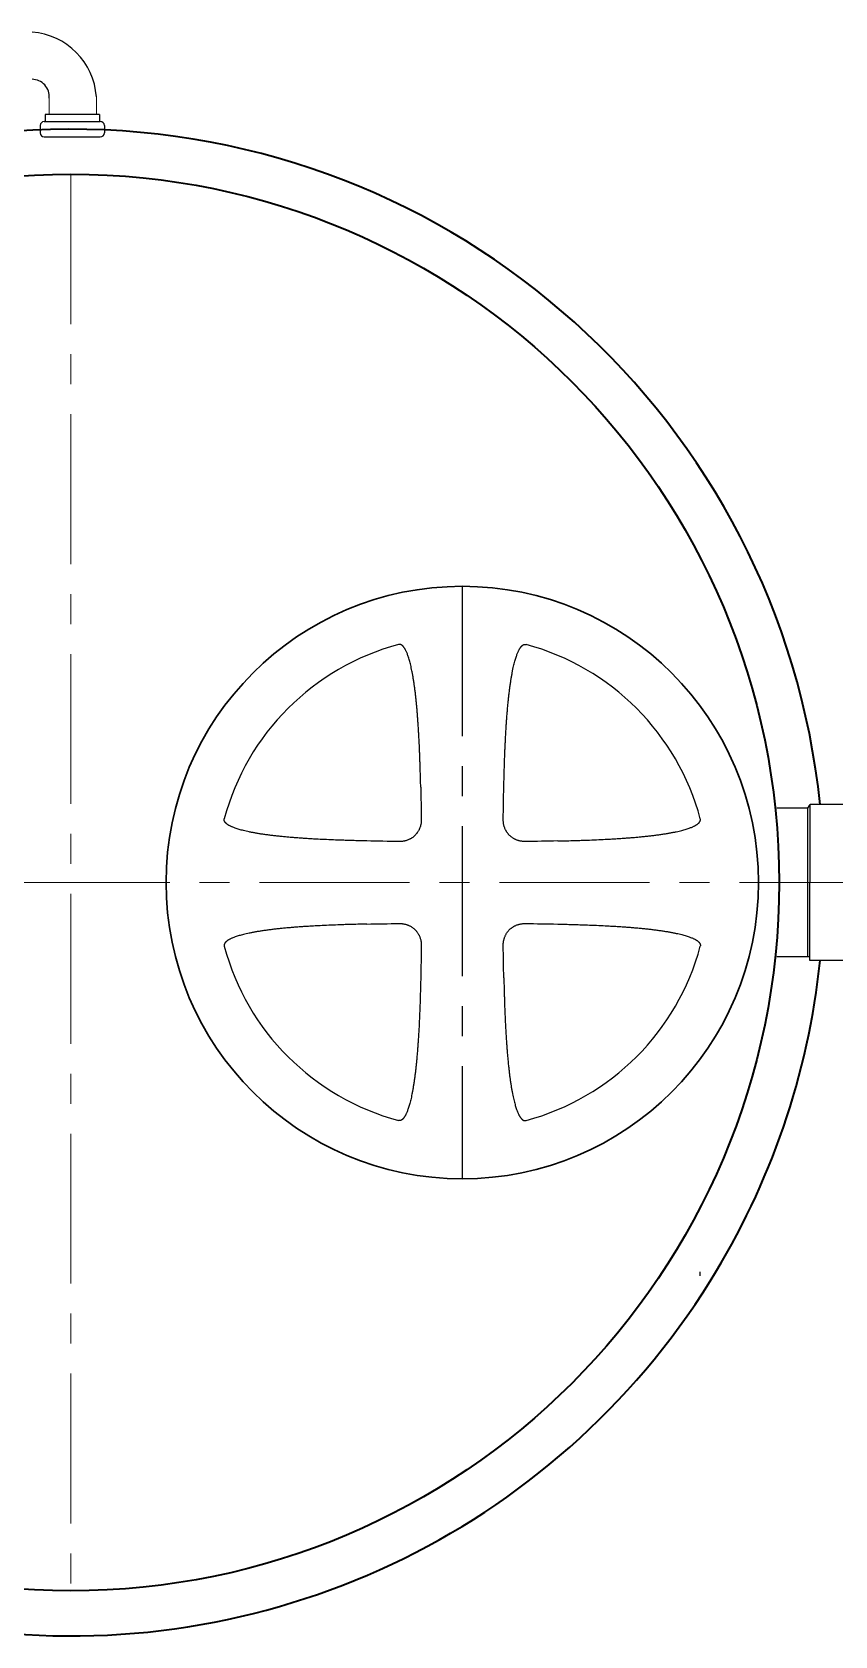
# Model space of a CAD drawing. Header units: millimetres. Extents: x 20530103 to 31271019, y 32092698 to 33532929.
# Drawn here: x 26751814 to 26753514, y 33085133 to 33088530 of the extents above; entities that cross this region are included whole.
import ezdxf

# ---------------------------------------------------------------- set-up
doc = ezdxf.new("R2010")
doc.units = ezdxf.units.MM
doc.linetypes.add('осевая', pattern=[50.8, 31.75, -6.35, 6.35, -6.35])
doc.layers.add('Mitat', color=1, linetype='Continuous')
doc.layers.add('Системный слой', color=7, linetype='Continuous')

msp = doc.modelspace()

# ---------------------------------------------------------------- linework, layer by layer
at = {"lineweight": 20}
for p, q in [((26751849.8182, 33088355.7375), (26751849.8182, 33088390.0633)), ((26751849.8182, 33088355.7375), (26751849.8182, 33088390.0633)), ((26751949.8182, 33088355.7375), (26751949.8182, 33088392.9061)), ((26751949.8182, 33088392.9061), (26751949.8182, 33088355.7375)), ((26751849.8182, 33088355.7375), (26751849.8182, 33088355.7375)), ((26751948.7141, 33088355.7375), (26751948.7141, 33088355.7375))]:
    msp.add_line(p, q, dxfattribs=at)
at = {"color": 7, "lineweight": 25}
for p, q in [((26751830.7141, 33088332.0375), (26751830.7141, 33088316.7375)), ((26751839.4141, 33088340.7375), (26751958.0141, 33088340.7375)), ((26751956.4141, 33088355.7375), (26751841.0141, 33088355.7375)), ((26751841.0141, 33088355.7375), (26751841.0141, 33088340.7375)), ((26751956.4141, 33088355.7375), (26751956.4141, 33088340.7375)), ((26751966.7141, 33088332.0375), (26751966.7141, 33088316.7375)), ((26751839.4141, 33088308.0375), (26751958.0141, 33088308.0375)), ((26753456.8642, 33086886.6166), (26753391.1258, 33086886.6792)), ((26753456.8642, 33086886.6166), (26753461.3171, 33086894.3123)), ((26753545.6171, 33086894.232), (26753461.3171, 33086894.3123)), ((26753461.0096, 33086571.6125), (26753390.8257, 33086571.6794)), ((26753545.3022, 33086563.8321), (26753461.0023, 33086563.9125)), ((26753227.6345, 33085904.7003), (26753228.1021, 33085895.8214))]:
    msp.add_line(p, q, dxfattribs=at)
at = {"color": 1, "linetype": 'осевая', "lineweight": 15, "ltscale": 10}
for p, q in [((26751895.7842, 33088228.9518), (26751895.7842, 33085228.9518)), ((26750263.5498, 33086728.9921), (26755395.8152, 33086729.0546))]:
    msp.add_line(p, q, dxfattribs=at)
at = {"color": 1, "linetype": 'осевая', "lineweight": 25, "ltscale": 10}
msp.add_line((26752724.7448, 33087356.3643), (26752724.7448, 33086101.6154), dxfattribs=at)
at = {"lineweight": 35}
msp.add_circle((26751895.7842, 33086728.9518), 1500, dxfattribs=at)
at = {"color": 7, "lineweight": 25}
for centre, radius, start, end in [((26751802.1494, 33088382.4831), 148.0363, 4.0374627, 85.5586001), ((26751813.3179, 33088393.4243), 36.6547, 354.7390521, 89.6336187), ((26751839.4141, 33088332.0375), 8.7, 90, 180), ((26751958.0141, 33088332.0375), 8.7, 0, 90), ((26751839.4141, 33088316.7375), 8.7, 180, 270), ((26751958.0141, 33088316.7375), 8.7, 270, 0)]:
    msp.add_arc(centre, radius, start, end, dxfattribs=at)
at = {"lineweight": 35}
for centre, start, end in [((26751895.7842, 33086728.9058), 5.9499064, 174.3768002), ((26751895.7842, 33086729.012), 328.0556297, 354.0596986), ((26751895.7842, 33086728.9058), 196.6529029, 328.0556297)]:
    msp.add_arc(centre, 1595.4844, start, end, dxfattribs=at)
at = {"layer": 'Mitat', "color": 7, "lineweight": 25}
for p, q in [((26753456.564, 33086571.6167), (26753456.8642, 33086886.6166)), ((26753461.0023, 33086563.9125), (26753461.3171, 33086894.3123))]:
    msp.add_line(p, q, dxfattribs=at)
at = {"layer": 'Системный слой', "color": 7, "lineweight": 30}
msp.add_circle((26752724.7448, 33086728.9898), 627.3744, dxfattribs=at)
at = {"layer": 'Системный слой', "color": 7, "lineweight": 25}
for start, end in [(104.9942803, 165.0057197), (14.9942803, 75.0057197), (194.9942803, 255.0057197), (284.9942803, 345.0057197)]:
    msp.add_arc((26752724.7448, 33086728.9898), 521.8345, start, end, dxfattribs=at)
at = {"layer": 'Системный слой', "color": 7, "lineweight": 25, "extrusion": (0, 0, -1)}
for centre, major_axis, start_param, end_param in [((26751548.8813, 33086728.9898), (0, -3187.0365), -1.634238642, -1.612784394), ((26753900.6083, 33086728.9898), (0, 3187.0365), -1.52880826, -1.507354011), ((26752724.7448, 33087904.8533), (-3187.0365, 0), -1.52880826, -1.507354011), ((26752724.7448, 33087904.8533), (-3187.0365, 0), -1.634238642, -1.612784394), ((26752724.7448, 33085553.1263), (3187.0365, 0), -1.634238642, -1.612784394), ((26752724.7448, 33085553.1263), (3187.0365, 0), -1.52880826, -1.507354011), ((26751548.8813, 33086728.9898), (0, -3187.0365), -1.52880826, -1.507354011), ((26753900.6083, 33086728.9898), (0, 3187.0365), -1.634238642, -1.612784394)]:
    msp.add_ellipse(centre, major_axis=major_axis, ratio=0.342020143, start_param=start_param, end_param=end_param, dxfattribs=at)
at = {"layer": 'Системный слой', "color": 7, "lineweight": 25}
for points, knots in [([(26752636.7191, 33086931.0472), (26752636.6017, 33086936.4512), (26752636.3472, 33086947.3737), (26752635.9007, 33086963.9735), (26752635.4624, 33086978.0871), (26752635.0606, 33086989.671), (26752634.7274, 33086998.5901), (26752634.3194, 33087008.7209), (26752633.821, 33087020.0538), (26752633.2081, 33087032.6253), (26752632.5765, 33087044.2961), (26752631.9395, 33087055.0203), (26752631.3131, 33087064.7483), (26752630.6326, 33087074.4927), (26752629.8971, 33087084.1934), (26752629.1063, 33087093.7975), (26752628.2627, 33087103.2319), (26752627.3623, 33087112.5039), (26752626.4082, 33087121.5479), (26752625.3968, 33087130.3706), (26752624.3335, 33087138.9061), (26752623.2066, 33087147.2256), (26752622.0233, 33087155.249), (26752620.7835, 33087162.959), (26752619.5158, 33087170.1887), (26752618.2132, 33087177.0012), (26752616.9012, 33087183.2927), (26752615.5736, 33087189.1266), (26752614.2652, 33087194.4003), (26752612.9458, 33087199.2785), (26752611.6324, 33087203.7258), (26752610.3157, 33087207.7966), (26752609.0558, 33087211.3533), (26752607.8366, 33087214.4983), (26752606.6956, 33087217.1898), (26752605.6133, 33087219.5247), (26752604.6345, 33087221.4625), (26752603.712, 33087223.1436), (26752602.8485, 33087224.5928), (26752602.0188, 33087225.8717), (26752601.2668, 33087226.9375), (26752600.5771, 33087227.839), (26752599.967, 33087228.5767), (26752599.4155, 33087229.1955), (26752598.9376, 33087229.6957), (26752598.4991, 33087230.1258), (26752598.0911, 33087230.5014), (26752597.6956, 33087230.8423), (26752597.3249, 33087231.1413), (26752596.9744, 33087231.4061), (26752596.6397, 33087231.6428), (26752596.3043, 33087231.8644), (26752595.9217, 33087232.099), (26752595.4852, 33087232.3415), (26752594.9954, 33087232.5805), (26752594.4966, 33087232.7895), (26752593.9276, 33087232.9884), (26752593.2263, 33087233.175), (26752592.408, 33087233.3029), (26752591.6246, 33087233.3315), (26752590.8455, 33087233.2827), (26752590.2442, 33087233.1844), (26752589.8413, 33087233.0853), (26752589.7345, 33087233.0567)], [0, 0, 0, 0, 3.294371593, 6.658591543, 10.121592742, 11.902893978, 13.727107621, 15.565805849, 18.089199056, 20.650882172, 23.250738132, 25.227924631, 27.214477482, 29.207844676, 31.198515859, 33.161938964, 35.100748787, 36.992852426, 38.863010201, 40.668912645, 42.432709704, 44.134311819, 45.815956245, 47.406319509, 48.925529492, 50.321905425, 51.666805829, 52.875385207, 53.998684122, 55.003566013, 55.973887457, 56.834853186, 57.62025208, 58.285214561, 58.906539433, 59.421026718, 59.87309663, 60.246258994, 60.602155426, 60.908040864, 61.180306665, 61.401463481, 61.604047946, 61.767516676, 61.910185432, 62.028901262, 62.144789761, 62.250718136, 62.349589011, 62.437155671, 62.520316699, 62.60098611, 62.683376543, 62.794473772, 62.904935231, 63.013803366, 63.122506405, 63.271682214, 63.457840141, 63.633238455, 63.754365664, 63.934896432, 64, 64, 64, 64]), ([(26752812.7706, 33086931.0472), (26752812.888, 33086936.4522), (26752813.1427, 33086947.3814), (26752813.5897, 33086964.0002), (26752814.029, 33086978.1411), (26752814.4322, 33086989.7589), (26752814.767, 33086998.7127), (26752815.1346, 33087007.8292), (26752815.5369, 33087017.0791), (26752815.9796, 33087026.5011), (26752816.4646, 33087036.0458), (26752816.9958, 33087045.7028), (26752817.5751, 33087055.4228), (26752818.2065, 33087065.1953), (26752818.8926, 33087074.9805), (26752819.6339, 33087084.7163), (26752820.4308, 33087094.3499), (26752821.2805, 33087103.8059), (26752822.1872, 33087113.0937), (26752823.1475, 33087122.1472), (26752824.1653, 33087130.9751), (26752825.235, 33087139.5114), (26752826.3686, 33087147.8293), (26752827.559, 33087155.8489), (26752828.8061, 33087163.553), (26752830.0812, 33087170.7732), (26752831.391, 33087177.573), (26752832.7094, 33087183.8466), (26752834.0426, 33087189.6575), (26752835.3548, 33087194.9015), (26752836.6763, 33087199.7448), (26752837.9896, 33087204.1518), (26752839.3039, 33087208.1784), (26752840.5583, 33087211.6872), (26752841.7691, 33087214.7825), (26752842.8989, 33087217.4248), (26752843.968, 33087219.7126), (26752844.9322, 33087221.6076), (26752845.8393, 33087223.2504), (26752846.688, 33087224.6673), (26752847.504, 33087225.9201), (26752848.2448, 33087226.9671), (26752848.9257, 33087227.8552), (26752849.5295, 33087228.5846), (26752850.0768, 33087229.1982), (26752850.5527, 33087229.6964), (26752850.9906, 33087230.1258), (26752851.3986, 33087230.5014), (26752851.7941, 33087230.8423), (26752852.1648, 33087231.1413), (26752852.5153, 33087231.4061), (26752852.8499, 33087231.6428), (26752853.1854, 33087231.8644), (26752853.568, 33087232.099), (26752854.0044, 33087232.3415), (26752854.4943, 33087232.5805), (26752854.9931, 33087232.7895), (26752855.5621, 33087232.9884), (26752856.2634, 33087233.175), (26752857.0817, 33087233.3029), (26752857.8651, 33087233.3315), (26752858.6442, 33087233.2827), (26752859.2455, 33087233.1844), (26752859.6484, 33087233.0853), (26752859.7552, 33087233.0567)], [0, 0, 0, 0, 3.346521523, 6.766848111, 10.291529456, 12.106470403, 13.966728464, 15.842272064, 17.760328852, 19.705723419, 21.69055137, 23.687494739, 25.705597318, 27.732687694, 29.765616249, 31.795275715, 33.795524463, 35.769580702, 37.694348858, 39.596138923, 41.431300907, 43.222956688, 44.950627594, 46.657892926, 48.271860481, 49.813092722, 51.228677476, 52.591624534, 53.814670765, 54.950110731, 55.963708116, 56.941680685, 57.807328827, 58.595452265, 59.260387204, 59.880783117, 60.393123522, 60.842570583, 61.213061508, 61.566814526, 61.871519207, 62.143339222, 62.364995754, 62.568380645, 62.733224655, 62.877533629, 62.998105508, 63.115804117, 63.223385704, 63.323799493, 63.412733256, 63.497193458, 63.579124045, 63.662802909, 63.775637351, 63.887825457, 63.998394772, 64.108795928, 64.260302258, 64.449368862, 64.627507815, 64.750527631, 64.933879172, 65, 65, 65, 65]), ([(26752522.6875, 33086817.0156), (26752517.5603, 33086817.127), (26752507.1798, 33086817.368), (26752494.1245, 33086817.7155), (26752481.8227, 33086818.0787), (26752468.6257, 33086818.5047), (26752451.4761, 33086819.136), (26752433.2609, 33086819.9219), (26752417.3445, 33086820.7201), (26752404.5176, 33086821.4425), (26752393.9044, 33086822.0978), (26752383.9137, 33086822.769), (26752374.2675, 33086823.4719), (26752364.6895, 33086824.2291), (26752355.2405, 33086825.0398), (26752345.9208, 33086825.9077), (26752336.7914, 33086826.8309), (26752327.8533, 33086827.8128), (26752319.1677, 33086828.8495), (26752310.6758, 33086829.9515), (26752302.4603, 33086831.1123), (26752294.5453, 33086832.3315), (26752287.095, 33086833.5829), (26752280.0508, 33086834.8729), (26752273.5183, 33086836.1776), (26752267.4382, 33086837.5027), (26752261.9147, 33086838.8152), (26752256.7858, 33086840.1439), (26752252.0917, 33086841.472), (26752247.7818, 33086842.8075), (26752243.9993, 33086844.0916), (26752240.6409, 33086845.3398), (26752237.7535, 33086846.5139), (26752235.2394, 33086847.6326), (26752233.1441, 33086848.6496), (26752231.3222, 33086849.6115), (26752229.7504, 33086850.514), (26752228.3654, 33086851.3811), (26752227.2137, 33086852.1666), (26752226.2415, 33086852.8864), (26752225.4475, 33086853.5227), (26752224.7825, 33086854.0977), (26752224.2462, 33086854.5953), (26752223.7853, 33086855.0521), (26752223.3824, 33086855.4781), (26752223.0158, 33086855.8925), (26752222.6937, 33086856.2824), (26752222.4081, 33086856.6522), (26752222.1532, 33086857.0056), (26752221.9157, 33086857.3592), (26752221.6668, 33086857.7594), (26752221.4119, 33086858.213), (26752221.1633, 33086858.7186), (26752220.9487, 33086859.2285), (26752220.7471, 33086859.804), (26752220.5598, 33086860.5076), (26752220.4318, 33086861.3267), (26752220.4032, 33086862.1101), (26752220.4519, 33086862.8891), (26752220.5503, 33086863.4905), (26752220.6494, 33086863.8934), (26752220.678, 33086864.0002)], [0, 0, 0, 0, 3.027650468, 6.130094995, 7.711356257, 10.29572092, 13.929306235, 17.85218495, 21.075847564, 23.356555589, 25.454567181, 27.369742625, 29.28457001, 31.181263092, 33.060102395, 34.9034142, 36.729230748, 38.501690757, 40.23857242, 41.92187162, 43.587415304, 45.168284004, 46.68244492, 48.080640478, 49.429669018, 50.648001517, 51.784220094, 52.805921168, 53.793742901, 54.673451645, 55.478236634, 56.16329273, 56.804669619, 57.338102874, 57.808295994, 58.19735665, 58.567881964, 58.885924914, 59.167818492, 59.395947779, 59.604956454, 59.772793989, 59.918929675, 60.040332083, 60.158922171, 60.267662997, 60.369344164, 60.459616107, 60.545401758, 60.628156765, 60.712315906, 60.824376076, 60.935003164, 61.043224388, 61.1494624, 61.294441349, 61.47478319, 61.644699639, 61.762041656, 61.936931263, 62, 62, 62, 62]), ([(26752637.9513, 33086862.768), (26752637.9635, 33086861.9213), (26752637.9476, 33086860.2461), (26752637.8027, 33086857.7381), (26752637.536, 33086855.2442), (26752637.1412, 33086852.7486), (26752636.6155, 33086850.2647), (26752635.9591, 33086847.8112), (26752635.1746, 33086845.4051), (26752634.267, 33086843.0622), (26752633.2439, 33086840.7977), (26752632.1147, 33086838.6245), (26752630.8892, 33086836.5509), (26752629.5741, 33086834.578), (26752628.1826, 33086832.7162), (26752626.7314, 33086830.9751), (26752625.2474, 33086829.3704), (26752623.7447, 33086827.8991), (26752622.2367, 33086826.5569), (26752620.5926, 33086825.2231), (26752618.9068, 33086823.9895), (26752617.1405, 33086822.8262), (26752615.5475, 33086821.8768), (26752613.7074, 33086820.8797), (26752611.5672, 33086819.8484), (26752609.0485, 33086818.8182), (26752606.4918, 33086817.9464), (26752604.3135, 33086817.3366), (26752602.0142, 33086816.7989), (26752599.44, 33086816.3214), (26752596.4772, 33086815.9645), (26752593.6028, 33086815.789), (26752591.8434, 33086815.7708), (26752590.9667, 33086815.7834)], [0, 0, 0, 0, 1.160826542, 2.293622235, 3.435630275, 4.588755852, 5.746246171, 6.905347908, 8.06046894, 9.206890964, 10.341223549, 11.457239469, 12.554235135, 13.633163251, 14.697615427, 15.730559355, 16.730574568, 17.684561251, 18.60488317, 19.490060894, 20.578622657, 21.45991575, 22.381037453, 23.113318507, 24.320591035, 25.627436737, 26.832375655, 28.012840773, 28.720001051, 30.061885846, 31.592299148, 32.799070777, 34, 34, 34, 34]), ([(26752858.523, 33086815.7834), (26752857.6763, 33086815.7712), (26752856.0011, 33086815.7871), (26752853.4931, 33086815.932), (26752850.9992, 33086816.1987), (26752848.5036, 33086816.5935), (26752846.0197, 33086817.1192), (26752843.5663, 33086817.7756), (26752841.1601, 33086818.5601), (26752838.8172, 33086819.4677), (26752836.5527, 33086820.4908), (26752834.3795, 33086821.6199), (26752832.3059, 33086822.8454), (26752830.3331, 33086824.1606), (26752828.4712, 33086825.5521), (26752826.7301, 33086827.0032), (26752825.1254, 33086828.4872), (26752823.6541, 33086829.9899), (26752822.3119, 33086831.4979), (26752820.9781, 33086833.1421), (26752819.7445, 33086834.8278), (26752818.5812, 33086836.5942), (26752817.6319, 33086838.1872), (26752816.6348, 33086840.0272), (26752815.6034, 33086842.1674), (26752814.5732, 33086844.6862), (26752813.7015, 33086847.2429), (26752813.0917, 33086849.4212), (26752812.5539, 33086851.7205), (26752812.0764, 33086854.2947), (26752811.7195, 33086857.2575), (26752811.544, 33086860.1319), (26752811.5258, 33086861.8913), (26752811.5384, 33086862.768)], [0, 0, 0, 0, 1.160826542, 2.293622235, 3.435630275, 4.588755852, 5.746246171, 6.905347908, 8.06046894, 9.206890964, 10.341223549, 11.457239469, 12.554235135, 13.633163251, 14.697615427, 15.730559355, 16.730574568, 17.684561251, 18.60488317, 19.490060894, 20.578622657, 21.45991575, 22.381037453, 23.113318507, 24.320591035, 25.627436737, 26.832375655, 28.012840773, 28.720001051, 30.061885846, 31.592299148, 32.799070777, 34, 34, 34, 34]), ([(26752926.8022, 33086817.0156), (26752932.0487, 33086817.1296), (26752942.6663, 33086817.3765), (26752956.0168, 33086817.7334), (26752968.5822, 33086818.107), (26752982.0372, 33086818.545), (26752999.4985, 33086819.1948), (26753018.0185, 33086820.0048), (26753034.1733, 33086820.828), (26753047.1622, 33086821.5725), (26753057.8784, 33086822.2466), (26753067.9463, 33086822.9363), (26753077.6467, 33086823.6576), (26753087.2639, 33086824.434), (26753096.731, 33086825.2639), (26753106.0519, 33086826.1512), (26753115.1641, 33086827.0936), (26753124.0708, 33086828.0947), (26753132.7093, 33086829.15), (26753141.1444, 33086830.2708), (26753149.2943, 33086831.4504), (26753157.1371, 33086832.6885), (26753164.5059, 33086833.9577), (26753171.461, 33086835.2646), (26753177.8953, 33086836.5841), (26753183.8695, 33086837.922), (26753189.278, 33086839.2435), (26753194.2856, 33086840.5784), (26753198.8535, 33086841.9092), (26753203.035, 33086843.2446), (26753206.6887, 33086844.5238), (26753209.9196, 33086845.7629), (26753212.6838, 33086846.9234), (26753215.0806, 33086848.025), (26753217.0679, 33086849.0213), (26753218.79, 33086849.9603), (26753220.2721, 33086850.8388), (26753221.5776, 33086851.6823), (26753222.6625, 33086852.4456), (26753223.5775, 33086853.1443), (26753224.3238, 33086853.7607), (26753224.9477, 33086854.3165), (26753225.4501, 33086854.7964), (26753225.8808, 33086855.2355), (26753226.2564, 33086855.6435), (26753226.5973, 33086856.0391), (26753226.8964, 33086856.4097), (26753227.1611, 33086856.7603), (26753227.3979, 33086857.0949), (26753227.6195, 33086857.4304), (26753227.854, 33086857.813), (26753228.0965, 33086858.2494), (26753228.3355, 33086858.7392), (26753228.5445, 33086859.2381), (26753228.7434, 33086859.8071), (26753228.93, 33086860.5084), (26753229.0579, 33086861.3267), (26753229.0865, 33086862.1101), (26753229.0377, 33086862.8891), (26753228.9394, 33086863.4905), (26753228.8403, 33086863.8934), (26753228.8117, 33086864.0002)], [0, 0, 0, 0, 3.098261334, 6.270257389, 7.885873744, 10.522157945, 14.222087947, 18.211189336, 21.483219765, 23.791405021, 25.91055982, 27.839239887, 29.766287197, 31.670808361, 33.554373667, 35.397494967, 37.221268987, 38.987539178, 40.71587108, 42.387727128, 44.041242235, 45.608248555, 47.10728905, 48.48832759, 49.819500091, 51.017863675, 52.132794527, 53.131322562, 54.095468401, 54.950921967, 55.731333865, 56.392139341, 57.009564667, 57.52047847, 57.969135823, 58.33888725, 58.691132745, 58.993238407, 59.261550851, 59.478661932, 59.677208155, 59.836710997, 59.975491712, 60.090496101, 60.202763313, 60.305383036, 60.40116592, 60.485997168, 60.566559632, 60.644707497, 60.724522268, 60.832146527, 60.939155451, 61.044621355, 61.149927756, 61.294442138, 61.474782666, 61.644699745, 61.762041735, 61.936930934, 62, 62, 62, 62]), ([(26752522.6875, 33086640.9641), (26752517.5603, 33086640.8527), (26752507.1798, 33086640.6116), (26752494.1245, 33086640.2642), (26752481.8227, 33086639.9009), (26752468.6257, 33086639.4749), (26752451.4761, 33086638.8436), (26752433.2609, 33086638.0577), (26752417.3445, 33086637.2595), (26752404.5176, 33086636.5371), (26752393.9044, 33086635.8819), (26752383.9137, 33086635.2106), (26752374.2675, 33086634.5077), (26752364.6895, 33086633.7506), (26752355.2405, 33086632.9399), (26752345.9208, 33086632.072), (26752336.7914, 33086631.1487), (26752327.8533, 33086630.1669), (26752319.1677, 33086629.1301), (26752310.6758, 33086628.0281), (26752302.4603, 33086626.8673), (26752294.5453, 33086625.6481), (26752287.095, 33086624.3967), (26752280.0508, 33086623.1067), (26752273.5183, 33086621.802), (26752267.4382, 33086620.477), (26752261.9147, 33086619.1645), (26752256.7858, 33086617.8358), (26752252.0917, 33086616.5077), (26752247.7818, 33086615.1721), (26752243.9993, 33086613.888), (26752240.6409, 33086612.6398), (26752237.7535, 33086611.4658), (26752235.2394, 33086610.347), (26752233.1441, 33086609.33), (26752231.3222, 33086608.3681), (26752229.7504, 33086607.4657), (26752228.3654, 33086606.5985), (26752227.2137, 33086605.8131), (26752226.2415, 33086605.0932), (26752225.4475, 33086604.457), (26752224.7825, 33086603.8819), (26752224.2462, 33086603.3843), (26752223.7853, 33086602.9275), (26752223.3824, 33086602.5016), (26752223.0158, 33086602.0871), (26752222.6937, 33086601.6973), (26752222.4081, 33086601.3274), (26752222.1532, 33086600.9741), (26752221.9157, 33086600.6205), (26752221.6668, 33086600.2202), (26752221.4119, 33086599.7667), (26752221.1633, 33086599.2611), (26752220.9487, 33086598.7511), (26752220.7471, 33086598.1756), (26752220.5598, 33086597.472), (26752220.4318, 33086596.653), (26752220.4032, 33086595.8696), (26752220.4519, 33086595.0905), (26752220.5503, 33086594.4892), (26752220.6494, 33086594.0862), (26752220.678, 33086593.9794)], [0, 0, 0, 0, 3.027650466, 6.130094991, 7.711356252, 10.295720913, 13.929306225, 17.852184938, 21.07584755, 23.356555574, 25.454567165, 27.369742608, 29.284569992, 31.181263074, 33.060102377, 34.903414182, 36.72923073, 38.50169074, 40.238572403, 41.921871604, 43.587415288, 45.168283988, 46.682444905, 48.080640464, 49.429669005, 50.648001504, 51.784220082, 52.805921157, 53.793742891, 54.673451636, 55.478236627, 56.163292723, 56.804669613, 57.33810287, 57.80829599, 58.197356647, 58.567881962, 58.885924912, 59.167818491, 59.395947778, 59.604956454, 59.772793988, 59.918929674, 60.040332083, 60.15892217, 60.267662996, 60.369344163, 60.459616106, 60.545401757, 60.628156764, 60.712315905, 60.824376075, 60.935003163, 61.043224387, 61.1494624, 61.294441348, 61.474783189, 61.644699639, 61.762041656, 61.936931263, 62, 62, 62, 62]), ([(26752590.9667, 33086642.1963), (26752591.8134, 33086642.2084), (26752593.4885, 33086642.1926), (26752595.9966, 33086642.0477), (26752598.4905, 33086641.7809), (26752600.9861, 33086641.3862), (26752603.47, 33086640.8604), (26752605.9234, 33086640.204), (26752608.3296, 33086639.4195), (26752610.6725, 33086638.512), (26752612.9369, 33086637.4889), (26752615.1102, 33086636.3597), (26752617.1838, 33086635.1342), (26752619.1555, 33086633.8198), (26752621.0094, 33086632.4344), (26752622.7292, 33086631.0021), (26752624.292, 33086629.5608), (26752625.9146, 33086627.9138), (26752627.3588, 33086626.2754), (26752628.774, 33086624.4891), (26752630.12, 33086622.618), (26752631.5045, 33086620.4326), (26752632.6561, 33086618.3388), (26752633.6483, 33086616.3104), (26752634.5717, 33086614.1789), (26752635.3103, 33086612.1634), (26752636.0527, 33086609.8372), (26752636.5902, 33086607.8234), (26752637.0594, 33086605.6008), (26752637.4244, 33086603.511), (26752637.7439, 33086600.9889), (26752637.9413, 33086598.0863), (26752637.9648, 33086596.1526), (26752637.9513, 33086595.2116)], [0, 0, 0, 0, 1.160824505, 2.293619377, 3.435628046, 4.588756653, 5.746252086, 6.905357744, 8.060477574, 9.206889122, 10.341203147, 11.457204809, 12.554204619, 13.633169084, 14.695740988, 15.71706833, 16.69175045, 17.601108296, 18.876909107, 19.676174613, 20.71618965, 22.027068401, 23.21144584, 23.982011638, 25.113816219, 26.386624586, 26.915981655, 28.452958319, 29.235772501, 30.022225733, 31.353685786, 32.710829606, 34, 34, 34, 34]), ([(26752811.5384, 33086595.2116), (26752811.5262, 33086596.0584), (26752811.5421, 33086597.7335), (26752811.687, 33086600.2416), (26752811.9537, 33086602.7354), (26752812.3485, 33086605.231), (26752812.8742, 33086607.715), (26752813.5306, 33086610.1684), (26752814.3151, 33086612.5745), (26752815.2227, 33086614.9174), (26752816.2458, 33086617.1819), (26752817.375, 33086619.3552), (26752818.6004, 33086621.4288), (26752819.9156, 33086623.4016), (26752821.3071, 33086625.2634), (26752822.7583, 33086627.0046), (26752824.2422, 33086628.6092), (26752825.7449, 33086630.0806), (26752827.253, 33086631.4227), (26752828.8971, 33086632.7565), (26752830.5828, 33086633.9902), (26752832.3492, 33086635.1534), (26752833.9422, 33086636.1028), (26752835.7822, 33086637.0999), (26752837.9224, 33086638.1312), (26752840.4412, 33086639.1615), (26752842.9979, 33086640.0332), (26752845.1762, 33086640.643), (26752847.4755, 33086641.1808), (26752850.0497, 33086641.6582), (26752853.0125, 33086642.0151), (26752855.8869, 33086642.1907), (26752857.6463, 33086642.2089), (26752858.523, 33086642.1963)], [0, 0, 0, 0, 1.160826542, 2.293622235, 3.435630275, 4.588755852, 5.746246171, 6.905347908, 8.06046894, 9.206890964, 10.341223549, 11.457239469, 12.554235135, 13.633163251, 14.697615427, 15.730559355, 16.730574568, 17.684561251, 18.60488317, 19.490060894, 20.578622657, 21.45991575, 22.381037453, 23.113318507, 24.320591035, 25.627436737, 26.832375655, 28.012840773, 28.720001051, 30.061885846, 31.592299148, 32.799070777, 34, 34, 34, 34]), ([(26752926.8022, 33086640.9641), (26752932.0487, 33086640.8501), (26752942.6663, 33086640.6031), (26752956.0168, 33086640.2462), (26752968.5822, 33086639.8727), (26752982.0372, 33086639.4346), (26752999.4985, 33086638.7848), (26753018.0185, 33086637.9749), (26753034.1733, 33086637.1517), (26753047.1622, 33086636.4071), (26753057.8784, 33086635.7331), (26753067.9463, 33086635.0433), (26753077.6467, 33086634.322), (26753087.2639, 33086633.5457), (26753096.731, 33086632.7158), (26753106.0519, 33086631.8284), (26753115.1641, 33086630.8861), (26753124.0708, 33086629.885), (26753132.7093, 33086628.8296), (26753141.1444, 33086627.7088), (26753149.2943, 33086626.5293), (26753157.1371, 33086625.2912), (26753164.5059, 33086624.0219), (26753171.461, 33086622.715), (26753177.8953, 33086621.3955), (26753183.8695, 33086620.0577), (26753189.278, 33086618.7362), (26753194.2856, 33086617.4013), (26753198.8535, 33086616.0705), (26753203.035, 33086614.7351), (26753206.6887, 33086613.4559), (26753209.9196, 33086612.2167), (26753212.6838, 33086611.0563), (26753215.0806, 33086609.9547), (26753217.0679, 33086608.9584), (26753218.79, 33086608.0193), (26753220.2721, 33086607.1408), (26753221.5776, 33086606.2973), (26753222.6625, 33086605.5341), (26753223.5775, 33086604.8353), (26753224.3238, 33086604.219), (26753224.9477, 33086603.6632), (26753225.4501, 33086603.1833), (26753225.8808, 33086602.7441), (26753226.2564, 33086602.3361), (26753226.5973, 33086601.9405), (26753226.8964, 33086601.5699), (26753227.1611, 33086601.2194), (26753227.3979, 33086600.8847), (26753227.6195, 33086600.5492), (26753227.854, 33086600.1667), (26753228.0965, 33086599.7302), (26753228.3355, 33086599.2404), (26753228.5445, 33086598.7416), (26753228.7434, 33086598.1726), (26753228.93, 33086597.4713), (26753229.0579, 33086596.653), (26753229.0865, 33086595.8696), (26753229.0377, 33086595.0905), (26753228.9394, 33086594.4892), (26753228.8403, 33086594.0862), (26753228.8117, 33086593.9794)], [0, 0, 0, 0, 3.098261337, 6.270257394, 7.88587375, 10.522157951, 14.222087953, 18.211189342, 21.483219771, 23.791405029, 25.91055983, 27.8392399, 29.766287214, 31.670808384, 33.554373694, 35.397494999, 37.221270799, 38.987539216, 40.715868525, 42.387727164, 44.041242269, 45.608248584, 47.107289074, 48.488327607, 49.819500103, 51.017863682, 52.13279453, 53.131322563, 54.0954684, 54.950921965, 55.731333862, 56.392139339, 57.009564665, 57.520478469, 57.969135823, 58.33888725, 58.691132745, 58.993238408, 59.261550851, 59.478661933, 59.677208155, 59.836710998, 59.975491713, 60.090496102, 60.202763313, 60.305383036, 60.40116592, 60.485997169, 60.566559633, 60.644707498, 60.724522269, 60.832146528, 60.939155452, 61.044621356, 61.149927757, 61.294442138, 61.474782667, 61.644699746, 61.762041735, 61.936930934, 62, 62, 62, 62]), ([(26752636.7191, 33086526.9325), (26752636.6, 33086521.4509), (26752636.3419, 33086510.3843), (26752635.967, 33086496.4861), (26752635.616, 33086484.8286), (26752635.3005, 33086475.1263), (26752634.8642, 33086462.8271), (26752634.2864, 33086448.2663), (26752633.5362, 33086431.76), (26752632.7554, 33086416.7793), (26752631.9897, 33086403.73), (26752631.2999, 33086393.0206), (26752630.5961, 33086382.9884), (26752629.8621, 33086373.3463), (26752629.0734, 33086363.8011), (26752628.2325, 33086354.4258), (26752627.3355, 33086345.2129), (26752626.3856, 33086336.2279), (26752625.3792, 33086327.4639), (26752624.322, 33086318.9867), (26752623.2022, 33086310.725), (26752622.0272, 33086302.7578), (26752620.7967, 33086295.1009), (26752619.5389, 33086287.9187), (26752618.2468, 33086281.1481), (26752616.9452, 33086274.8905), (26752615.6277, 33086269.0821), (26752614.328, 33086263.8231), (26752613.0161, 33086258.9511), (26752611.7083, 33086254.5008), (26752610.3956, 33086250.4197), (26752609.1363, 33086246.8442), (26752607.9148, 33086243.6746), (26752606.7686, 33086240.9546), (26752605.6786, 33086238.59), (26752604.6902, 33086236.6229), (26752603.7569, 33086234.9143), (26752602.8826, 33086233.4413), (26752602.043, 33086232.1433), (26752601.2829, 33086231.0638), (26752600.5866, 33086230.1525), (26752599.972, 33086229.4086), (26752599.4174, 33086228.7862), (26752598.9381, 33086228.2844), (26752598.4991, 33086227.8538), (26752598.0911, 33086227.4783), (26752597.6956, 33086227.1373), (26752597.3249, 33086226.8383), (26752596.9744, 33086226.5735), (26752596.6397, 33086226.3368), (26752596.3042, 33086226.1152), (26752595.9217, 33086225.8807), (26752595.4852, 33086225.6381), (26752594.9954, 33086225.3992), (26752594.4966, 33086225.1902), (26752593.9276, 33086224.9913), (26752593.2263, 33086224.8046), (26752592.408, 33086224.6767), (26752591.6246, 33086224.6481), (26752590.8455, 33086224.6969), (26752590.2442, 33086224.7952), (26752589.8413, 33086224.8944), (26752589.7345, 33086224.923)], [0, 0, 0, 0, 3.289425785, 6.641072506, 8.341944379, 10.288254271, 12.467463829, 15.730360375, 19.040042649, 22.396272394, 24.748617788, 26.901300285, 28.851790397, 30.799552599, 32.720392494, 34.616970036, 36.467565256, 38.296603138, 40.062485517, 41.78701453, 43.450467192, 45.094385097, 46.649301137, 48.134932472, 49.501134164, 50.817333387, 52.001691581, 53.103718779, 54.091658013, 55.046430083, 55.895776701, 56.672127723, 57.331893274, 57.949266326, 58.462051315, 58.913491524, 59.286860563, 59.642660821, 59.947992889, 60.219335302, 60.439132084, 60.640228459, 60.801979529, 60.942837132, 61.059697506, 61.173775908, 61.278050622, 61.375378074, 61.46157731, 61.543439091, 61.622847514, 61.703949805, 61.813310178, 61.922045176, 62.029212163, 62.136216983, 62.283062174, 62.466311413, 62.638969098, 62.758203699, 62.935913687, 63, 63, 63, 63]), ([(26752812.7706, 33086526.9325), (26752812.8871, 33086521.5683), (26752813.1397, 33086510.7252), (26752813.5056, 33086497.0992), (26752813.8484, 33086485.6404), (26752814.1573, 33086476.0726), (26752814.5854, 33086463.9019), (26752815.1532, 33086449.4574), (26752815.8914, 33086433.0473), (26752816.6608, 33086418.1228), (26752817.4167, 33086405.0944), (26752818.0994, 33086394.3745), (26752818.7969, 33086384.3183), (26752819.5253, 33086374.642), (26752820.3087, 33086365.0566), (26752821.145, 33086355.6323), (26752822.038, 33086346.3631), (26752822.985, 33086337.3132), (26752823.9897, 33086328.477), (26752825.0469, 33086319.919), (26752826.1682, 33086311.5708), (26752827.3465, 33086303.5128), (26752828.5819, 33086295.7638), (26752829.8465, 33086288.4896), (26752831.1471, 33086281.6287), (26752832.4586, 33086275.2852), (26752833.7872, 33086269.3973), (26752835.0984, 33086264.0678), (26752836.4221, 33086259.133), (26752837.7414, 33086254.6297), (26752839.0652, 33086250.5047), (26752840.3338, 33086246.897), (26752841.5629, 33086243.7039), (26752842.7147, 33086240.9689), (26752843.8086, 33086238.595), (26752844.7989, 33086236.6239), (26752845.7328, 33086234.9141), (26752846.6071, 33086233.4412), (26752847.4468, 33086232.1432), (26752848.2069, 33086231.0637), (26752848.9031, 33086230.1525), (26752849.5177, 33086229.4086), (26752850.0723, 33086228.7862), (26752850.5516, 33086228.2844), (26752850.9906, 33086227.8538), (26752851.3986, 33086227.4783), (26752851.7941, 33086227.1373), (26752852.1648, 33086226.8383), (26752852.5153, 33086226.5735), (26752852.85, 33086226.3368), (26752853.1854, 33086226.1152), (26752853.568, 33086225.8807), (26752854.0044, 33086225.6381), (26752854.4943, 33086225.3992), (26752854.9931, 33086225.1902), (26752855.5621, 33086224.9913), (26752856.2634, 33086224.8046), (26752857.0817, 33086224.6767), (26752857.8651, 33086224.6481), (26752858.6442, 33086224.6969), (26752859.2455, 33086224.7952), (26752859.6484, 33086224.8944), (26752859.7552, 33086224.923)], [0, 0, 0, 0, 3.218923136, 6.50682583, 8.178508276, 10.098302523, 12.252324325, 15.489576072, 18.779789971, 22.12274404, 24.473336148, 26.627827063, 28.584131871, 30.538173803, 32.467067938, 34.373013837, 36.235157188, 38.076608153, 39.857077487, 41.597492253, 43.278569694, 44.940532211, 46.513957966, 48.018144325, 49.402538406, 50.736545173, 51.936949418, 53.053666948, 54.053978732, 55.020167258, 55.878253101, 56.661608666, 57.325774799, 57.946675197, 58.461222986, 58.913538136, 59.286894357, 59.642684309, 59.948009353, 60.219346434, 60.439139687, 60.640232736, 60.801981719, 60.942838005, 61.059697972, 61.173776052, 61.278050575, 61.375377913, 61.461577123, 61.543438914, 61.622847383, 61.703949732, 61.813310168, 61.9220452, 62.029212193, 62.136216998, 62.283062174, 62.466311411, 62.638969098, 62.758203699, 62.935913687, 63, 63, 63, 63])]:
    msp.add_open_spline(points, degree=3, knots=knots, dxfattribs=at)

doc.saveas('drawing.dxf')
